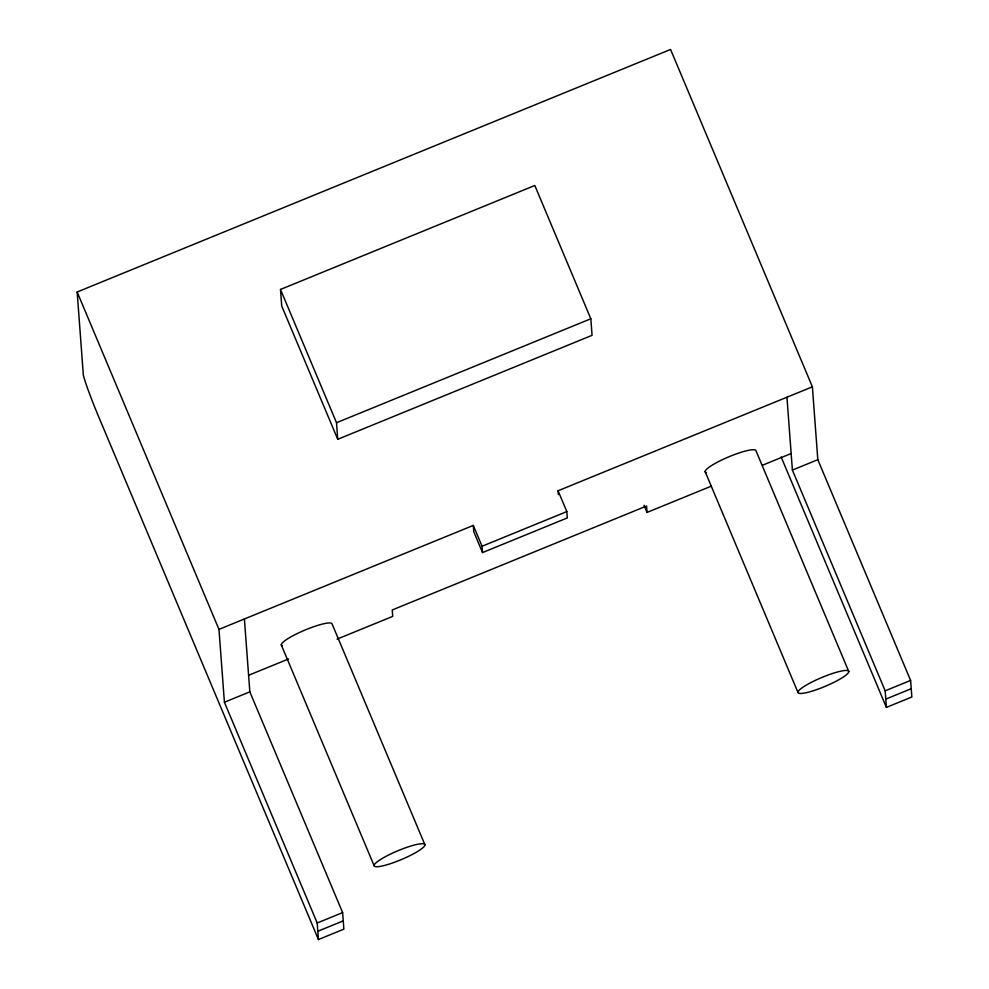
<?xml version="1.0" encoding="UTF-8"?>
<svg xmlns="http://www.w3.org/2000/svg" width="989" height="989" viewBox="0 0 989 989"><rect width="100%" height="100%" fill="white"/><g stroke="black" fill="none" stroke-linecap="round" stroke-linejoin="round"><path stroke-width="1.48" d="M244.407 618.978L249.834 691.843L342.627 912.6L343.863 929.153L318.433 939.55L101.335 423.082A40.537 2.299 67.8 0 1 83.2 373.15L77.154 292.002L670.567 49.45L812.389 386.823L817.816 459.687L910.609 680.432L911.846 696.998L886.404 707.395L781.149 456.992M280.493 289.443L534.802 185.487L590.829 318.779L592.065 335.333L337.743 439.289L281.717 306.009L280.493 289.443L336.52 422.723L337.743 439.289M336.52 422.723L590.829 318.779M318.433 939.55L317.197 922.984L224.404 702.239L218.977 629.375L473.298 525.419L482.051 546.249L482.521 552.579L567.29 517.939L566.821 511.597L558.068 490.767L812.389 386.823M482.051 546.249L566.821 511.597M248.598 675.289L288.553 658.958M337.064 639.129L392.72 616.382L392.237 609.966L646.559 506.022L647.029 512.426L711.239 486.18M762.606 465.189L791.151 453.518M224.404 702.239L249.834 691.843M886.404 707.395L885.18 690.829L792.387 470.084L817.816 459.687M317.197 922.984L342.627 912.6M885.18 690.829L910.609 680.432M317.815 931.267L343.245 920.87M885.798 699.112L911.228 688.715M848.797 671.568A27.519 4.735 -22.8 0 0 810.325 682.867A27.519 4.735 -22.8 0 0 810.968 691.472A27.519 4.735 -22.8 0 0 848.797 671.568L756.004 450.823A27.519 4.735 -22.8 0 0 726.89 457.647A27.519 4.735 -22.8 0 0 706.109 472.544M705.145 471.617L797.938 692.362M644.037 505.305L647.029 512.426M482.521 552.579L473.768 531.761L473.298 525.419M424.936 844.829A27.519 4.735 -22.8 0 0 386.464 856.115A27.519 4.735 -22.8 0 0 387.107 864.72A27.519 4.735 -22.8 0 0 424.936 844.829L332.143 624.071A27.519 4.735 -22.8 0 0 303.03 630.895A27.519 4.735 -22.8 0 0 282.236 645.792M281.284 644.865L374.077 865.61M77.154 292.002L218.977 629.375M786.947 397.219L792.387 470.084M558.068 490.767L558.352 494.574"/></g></svg>
